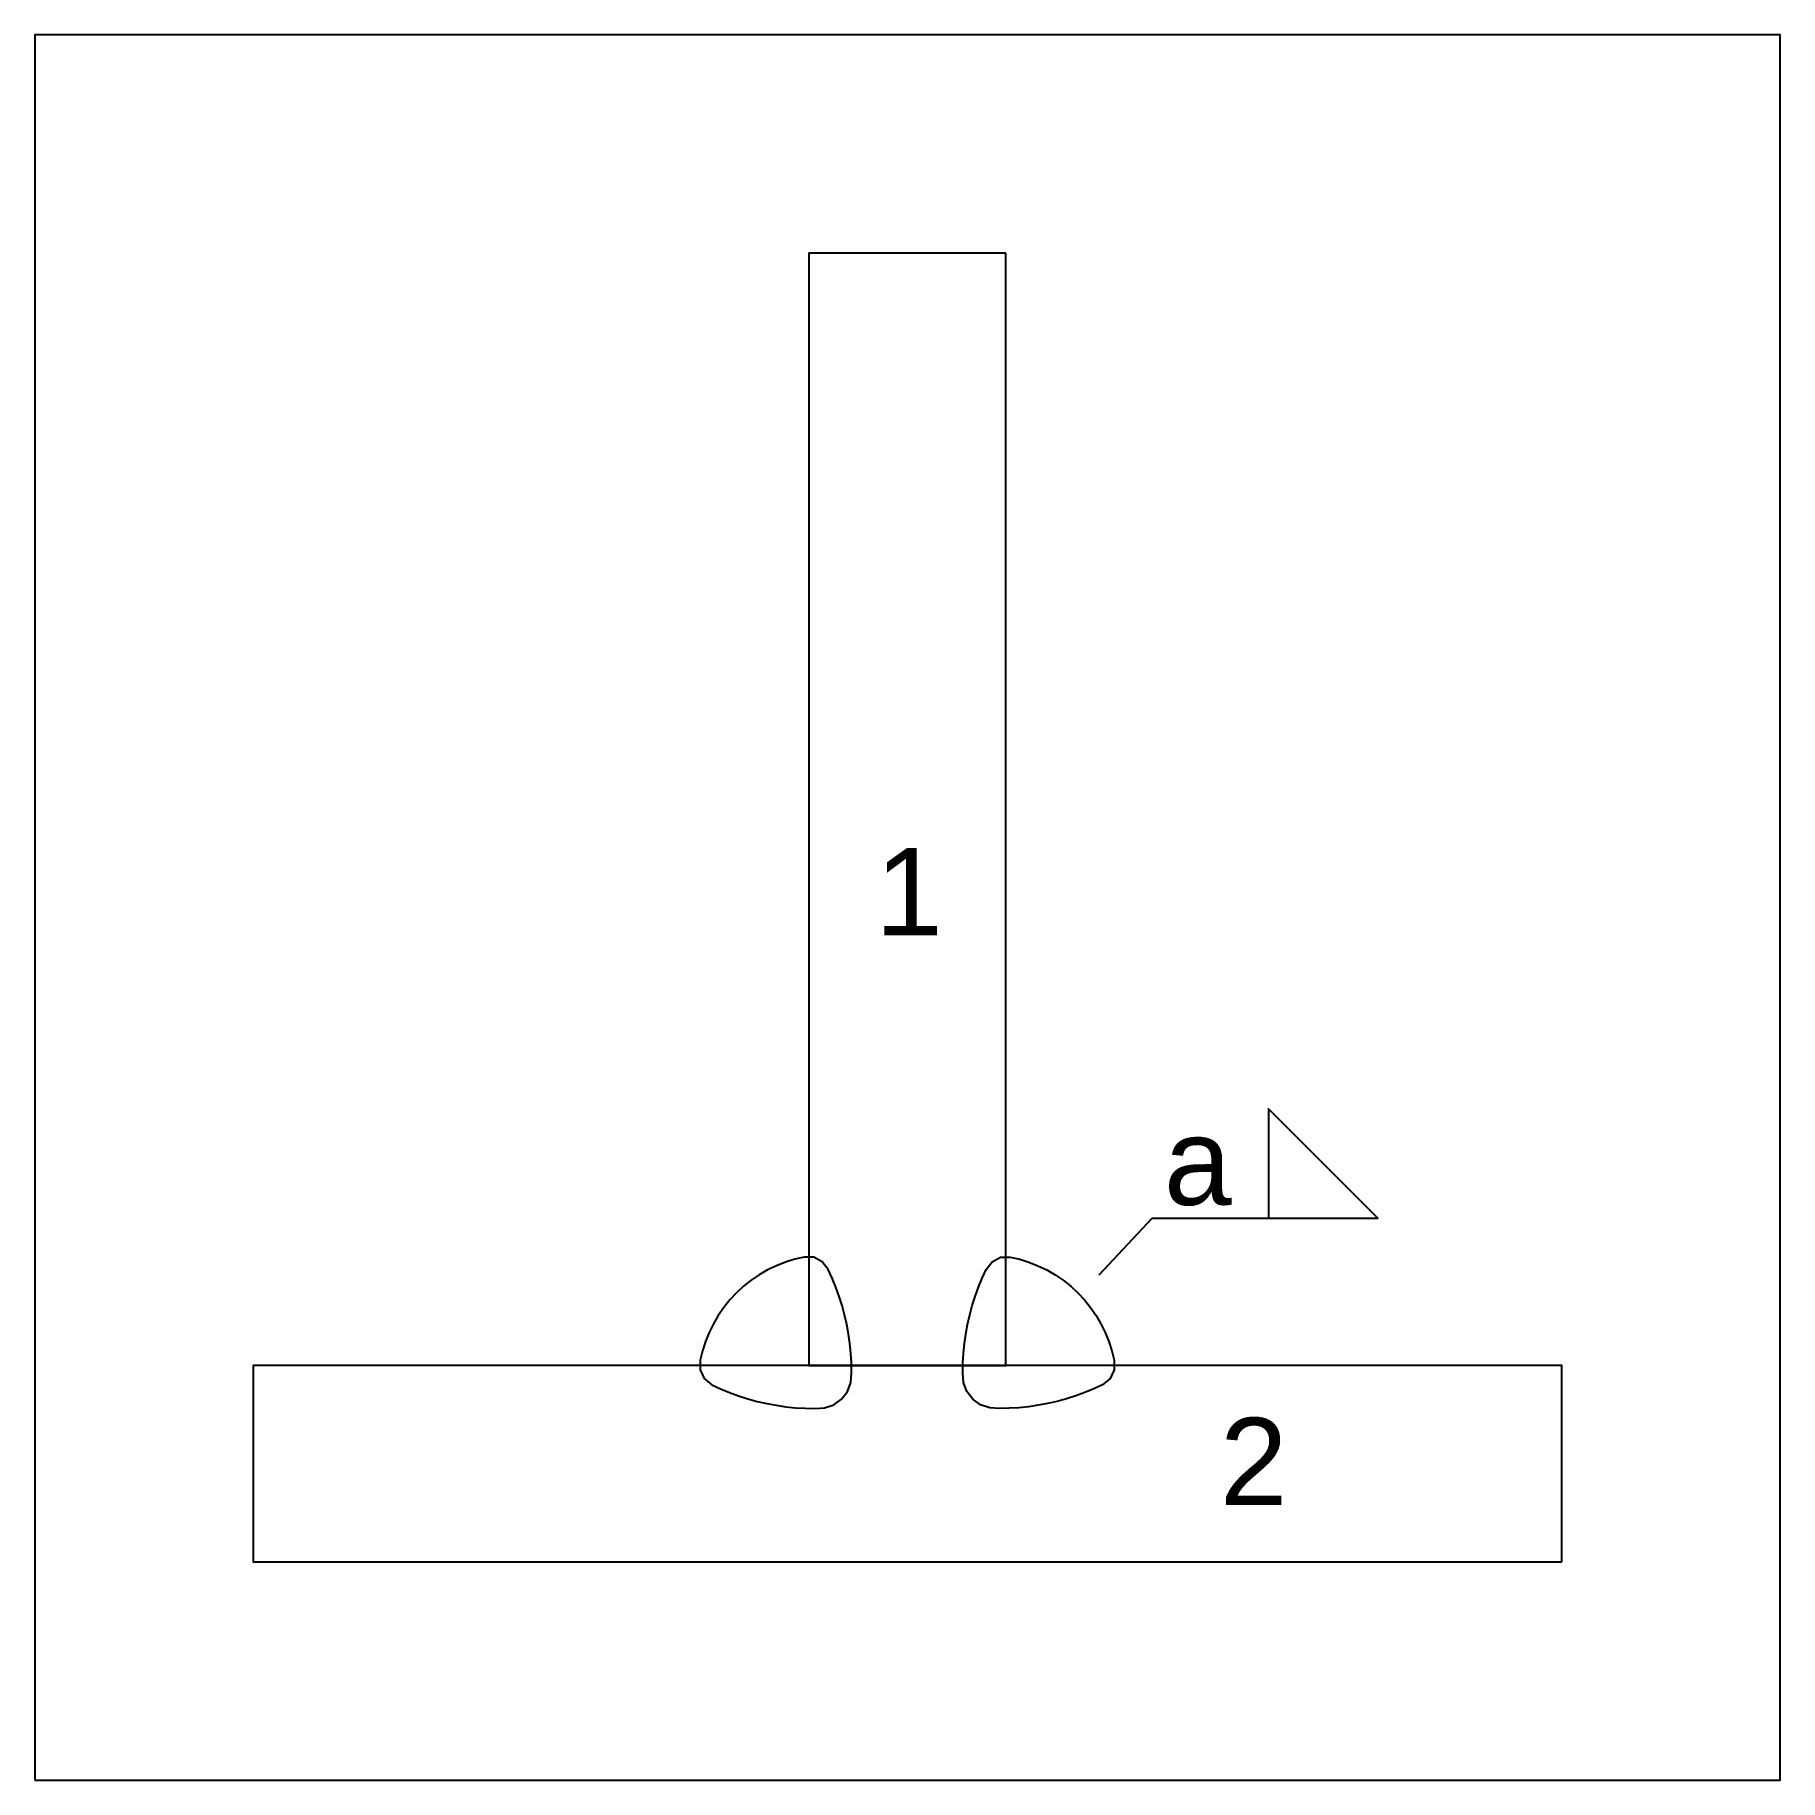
# Model space of a CAD drawing. Header units: millimetres. Extents: x 0 to 800, y 0 to 800.
import ezdxf

# ---------------------------------------------------------------- set-up
doc = ezdxf.new("R2010")
doc.units = ezdxf.units.MM
doc.styles.get("Standard").update_dxf_attribs({"font": 'arial.ttf'})

msp = doc.modelspace()

# ---------------------------------------------------------------- linework, layer by layer
for points in [[(0, 0), (800, 0), (800, 800), (0, 800)], [(445, 700), (354.7, 700), (354.7, 190), (445, 190)], [(324.87, 226.38), (321.6, 223.36), (318.56, 220.11), (315.77, 216.64), (313.25, 212.98), (311, 209.14), (309.04, 205.15), (307.38, 201.02), (306.03, 196.78), (304.99, 192.45), (304.97, 188.03), (306.85, 184.04), (310.26, 181.24), (314.3, 179.37), (318.42, 177.67), (322.6, 176.15), (326.84, 174.8), (331.13, 173.62), (335.47, 172.62), (339.84, 171.8), (344.25, 171.17), (348.67, 170.71), (353.12, 170.44), (357.57, 170.36), (362, 170.62), (366.2, 172.04), (369.8, 174.64), (372.48, 178.17), (374.01, 182.33), (374.34, 186.76), (374.27, 191.21), (374.02, 195.65), (373.58, 200.08), (372.96, 204.49), (372.15, 208.87), (371.17, 213.21), (370.01, 217.51), (368.67, 221.75), (367.16, 225.94), (365.48, 230.06), (363.62, 234.1), (360.95, 237.62), (357.03, 239.64), (352.62, 239.78), (348.28, 238.77), (344.03, 237.45), (339.9, 235.81), (335.89, 233.88), (332.03, 231.65), (328.36, 229.15)], [(474.83, 226.38), (478.1, 223.36), (481.14, 220.11), (483.93, 216.64), (486.45, 212.98), (488.7, 209.14), (490.66, 205.15), (492.32, 201.02), (493.67, 196.78), (494.71, 192.45), (494.73, 188.03), (492.85, 184.04), (489.44, 181.24), (485.4, 179.37), (481.28, 177.67), (477.1, 176.15), (472.86, 174.8), (468.57, 173.62), (464.23, 172.62), (459.86, 171.8), (455.45, 171.17), (451.03, 170.71), (446.58, 170.44), (442.13, 170.36), (437.7, 170.62), (433.5, 172.04), (429.9, 174.64), (427.22, 178.17), (425.69, 182.33), (425.36, 186.76), (425.43, 191.21), (425.68, 195.65), (426.12, 200.08), (426.74, 204.49), (427.55, 208.87), (428.53, 213.21), (429.69, 217.51), (431.03, 221.75), (432.54, 225.94), (434.22, 230.06), (436.08, 234.1), (438.75, 237.62), (442.67, 239.64), (447.08, 239.78), (451.42, 238.77), (455.67, 237.45), (459.8, 235.81), (463.81, 233.88), (467.67, 231.65), (471.34, 229.15)], [(700, 100), (700, 190), (100, 190), (100, 100)]]:
    msp.add_lwpolyline(points, close=True)
msp.add_lwpolyline([(487.93, 231.63), (512.22, 257.65), (615.55, 257.65), (565.55, 307.65), (565.55, 257.65)])

# ---------------------------------------------------------------- texts
for s, p in [('1', (385.19, 387.2)), ('a', (517.52, 263.66)), ('2', (543.17, 126.06))]:
    msp.add_text(s, height=40).set_placement(p)

doc.saveas('drawing.dxf')
